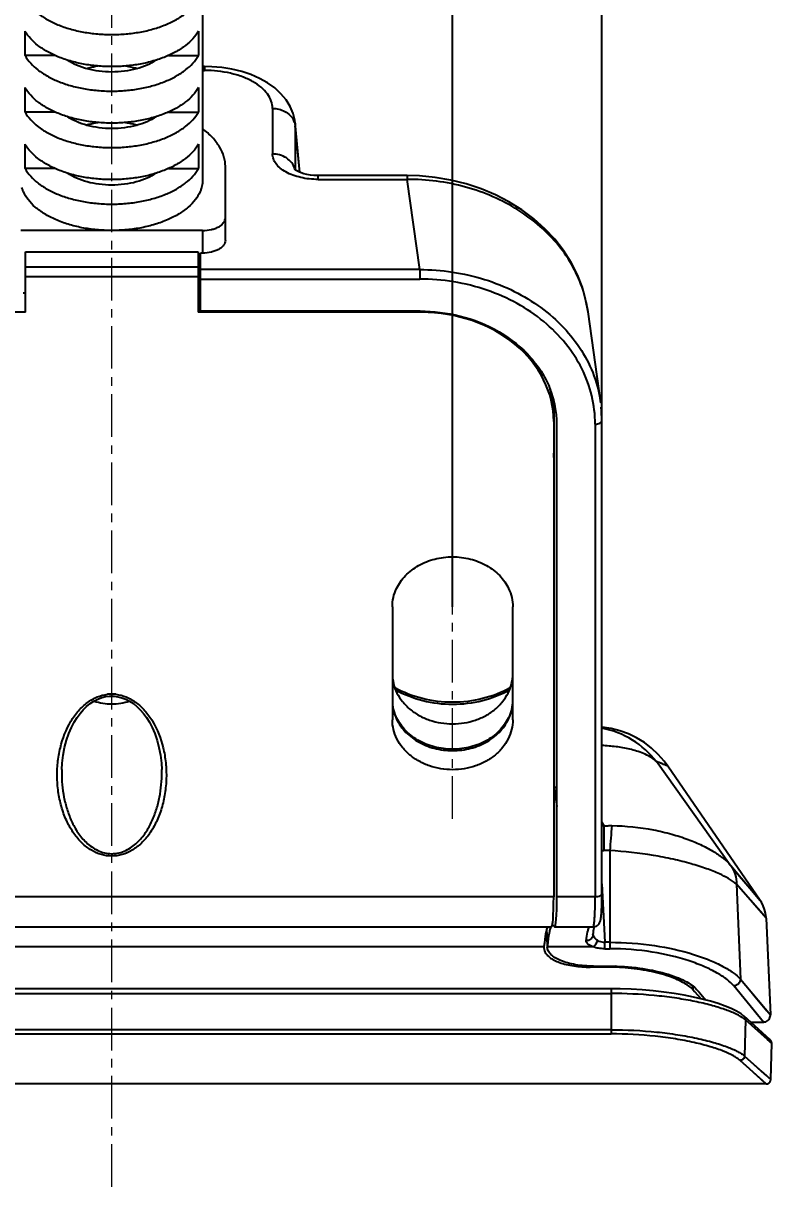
# Model space of a CAD drawing. Extents: x 5 to 415, y 5 to 292.
# Drawn here: x 125 to 158, y 64.9 to 116.1 of the extents above; entities that cross this region are included whole.
import ezdxf

# ---------------------------------------------------------------- set-up
doc = ezdxf.new("R2010")
doc.units = 0
doc.header["$PDMODE"] = 3
doc.header["$PDSIZE"] = 0.3125
doc.linetypes.add('CENTER', pattern=[0.6, 0.375, -0.075, 0.075, -0.075])
doc.layers.get('0').update_dxf_attribs({"linetype": 'CONTINUOUS'})
doc.layers.get('Defpoints').update_dxf_attribs({"linetype": 'CONTINUOUS'})
for name, color, linetype in [('DRW0001_DXF_DIMENSION', 7, 'CONTINUOUS'), ('JCHT35K24A-上DXF_CONTINUOUS_LINE', 7, 'CONTINUOUS'), ('JCHT35K24A-下DXF_CONTINUOUS_LINE', 7, 'CONTINUOUS'), ('JCHT35K24A-按DXF_CONTINUOUS_LINE', 7, 'CONTINUOUS'), ('M7K1_DXF_CONTINUOUS_LINE', 7, 'CONTINUOUS'), ('ST2_5X8_DXF_CONTINUOUS_LINE', 7, 'CONTINUOUS')]:
    doc.layers.add(name, color=color, linetype=linetype)
doc.styles.get("Standard").update_dxf_attribs({"font": 'simfang.ttf'})
doc.dimstyles.new('DIMSTYLE_1', dxfattribs={"dimtxt": 3.5, "dimasz": 3.5, "dimexe": 1.5, "dimexo": 0, "dimgap": 0.875, "dimtad": 1, "dimdec": 1, "dimdsep": 46, "dimtxsty": 'Standard', "dimblk": '_ARROW_FILLED', "dimblk1": '_ARROW_FILLED', "dimblk2": '_ARROW_FILLED', "dimcen": 0.09, "dimadec": 0, "dimazin": 2, "dimtp": 0.01, "dimtm": 0.01, "dimtfac": 1, "dimtdec": 1, "dimtofl": 0, "dimtmove": 0, "dimatfit": 3, "dimldrblk": '_ARROW_FILLED', "dimfxl": 1, "dimtolj": 1, "dimarcsym": 0})
doc.dimstyles.new('DIMSTYLE_2', dxfattribs={"dimtxt": 3.5, "dimasz": 3.5, "dimexe": 1.5, "dimexo": 0, "dimgap": 0.875, "dimtad": 1, "dimdsep": 46, "dimtxsty": 'Standard', "dimblk": '_ARROW_FILLED', "dimblk1": '_ARROW_FILLED', "dimblk2": '_ARROW_FILLED', "dimcen": 0.09, "dimadec": 0, "dimazin": 2, "dimtp": 0.01, "dimtm": 0.01, "dimtfac": 1, "dimtofl": 0, "dimtmove": 0, "dimatfit": 3, "dimldrblk": '_ARROW_FILLED', "dimfxl": 1, "dimtolj": 1, "dimarcsym": 0})

# ---------------------------------------------------------------- blocks, each defined once
blk = doc.blocks.new('_ARROW_FILLED')
at = {"color": 0, "linetype": 'ByBlock'}
blk.add_solid([(0, 0), (-1, 0.143), (-1, -0.143)], dxfattribs=at)
blk = doc.blocks.new('*D5')
at = {"layer": 'Defpoints', "color": 0, "linetype": 'CENTER', "lineweight": 15, "ltscale": 5}
for p in [(143.909, 131.612), (113.909, 92.645), (143.909, 90.448)]:
    blk.add_point(p, dxfattribs=at)
at = {"layer": 'DRW0001_DXF_DIMENSION', "color": 0, "linetype": 'Continuous', "lineweight": -2}
for p, q in [((113.909, 92.645), (113.909, 133.112)), ((143.909, 90.448), (143.909, 133.112)), ((117.409, 131.612), (140.409, 131.612))]:
    blk.add_line(p, q, dxfattribs=at)
at = {"layer": 'DRW0001_DXF_DIMENSION', "color": 0, "linetype": 'CENTER', "lineweight": -2, "ltscale": 5, "xscale": 3.5, "yscale": 3.5, "zscale": 3.5, "rotation": 180}
blk.add_blockref('_ARROW_FILLED', (113.909, 131.612), dxfattribs=at)
at = {"layer": 'DRW0001_DXF_DIMENSION', "color": 0, "linetype": 'CENTER', "lineweight": -2, "ltscale": 5, "xscale": 3.5, "yscale": 3.5, "zscale": 3.5}
blk.add_blockref('_ARROW_FILLED', (143.909, 131.612), dxfattribs=at)
at = {"layer": 'DRW0001_DXF_DIMENSION', "color": 0, "linetype": 'CENTER', "ltscale": 5, "insert": (128.909, 134.257), "char_height": 3.5, "attachment_point": 5}
blk.add_mtext('\\A1;30', dxfattribs=at)
blk = doc.blocks.new('*D6')
at = {"layer": 'Defpoints', "color": 0, "linetype": 'CENTER', "lineweight": 15, "ltscale": 5}
for p in [(150.483, 146.22), (107.334, 98.664), (150.483, 98.664)]:
    blk.add_point(p, dxfattribs=at)
at = {"layer": 'DRW0001_DXF_DIMENSION', "color": 0, "linetype": 'Continuous', "lineweight": -2}
for p, q in [((107.334, 98.664), (107.334, 147.72)), ((150.483, 98.664), (150.483, 147.72)), ((110.834, 146.22), (146.983, 146.22))]:
    blk.add_line(p, q, dxfattribs=at)
at = {"layer": 'DRW0001_DXF_DIMENSION', "color": 0, "linetype": 'CENTER', "lineweight": -2, "ltscale": 5, "xscale": 3.5, "yscale": 3.5, "zscale": 3.5, "rotation": 180}
blk.add_blockref('_ARROW_FILLED', (107.334, 146.22), dxfattribs=at)
at = {"layer": 'DRW0001_DXF_DIMENSION', "color": 0, "linetype": 'CENTER', "lineweight": -2, "ltscale": 5, "xscale": 3.5, "yscale": 3.5, "zscale": 3.5}
blk.add_blockref('_ARROW_FILLED', (150.483, 146.22), dxfattribs=at)
at = {"layer": 'DRW0001_DXF_DIMENSION', "color": 0, "linetype": 'CENTER', "ltscale": 5, "insert": (128.504, 148.875), "char_height": 3.5, "attachment_point": 5}
blk.add_mtext('\\A1;43.1', dxfattribs=at)

msp = doc.modelspace()

# ---------------------------------------------------------------- linework, layer by layer
at = {"linetype": 'CENTER', "lineweight": 15, "ltscale": 5}
for p, q in [((128.909, 64.925), (128.909, 128.926)), ((143.909, 81.111), (143.909, 93.825))]:
    msp.add_line(p, q, dxfattribs=at)
at = {"layer": 'JCHT35K24A-上DXF_CONTINUOUS_LINE', "color": 7, "linetype": 'Continuous'}
for p, q in [((125.109, 103.406), (125.109, 106.068)), ((125.109, 106.068), (132.709, 106.068)), ((132.709, 106.068), (132.709, 103.406)), ((132.709, 105.397), (125.109, 105.397)), ((125.109, 104.981), (132.709, 104.981)), ((125.109, 104.245), (125.009, 104.245)), ((132.809, 104.245), (132.709, 104.245)), ((142.541, 103.406), (142.534, 103.456)), ((125.109, 103.406), (115.276, 103.406)), ((142.541, 103.406), (132.709, 103.406)), ((148.203, 99.987), (148.32, 99.149)), ((148.359, 98.597), (148.359, 77.677)), ((141.259, 90.448), (141.259, 85.474)), ((146.559, 85.474), (146.559, 90.448)), ((128.909, 86.518), (128.909, 86.606)), ((126.707, 83.286), (126.705, 83.167)), ((126.707, 83.29), (126.707, 83.286)), ((131.11, 83.286), (131.11, 83.29)), ((131.112, 83.167), (131.11, 83.286)), ((128.909, 79.582), (128.909, 79.476)), ((148.359, 77.677), (109.459, 77.677)), ((109.562, 76.355), (148.255, 76.355)), ((147.93, 75.481), (109.887, 75.481)), ((149.965, 74.636), (149.967, 74.591)), ((150.727, 74.591), (149.967, 74.591)), ((150.727, 74.632), (150.727, 74.591)), ((154.472, 73.77), (154.477, 73.606)), ((154.477, 73.606), (154.558, 73.517)), ((154.558, 73.517), (154.851, 73.193))]:
    msp.add_line(p, q, dxfattribs=at)
for points in [[(126.707, 83.29), (126.722, 83.558), (126.765, 83.922), (126.829, 84.258), (126.912, 84.57), (127.015, 84.865), (127.131, 85.133), (127.255, 85.368), (127.384, 85.576), (127.517, 85.755), (127.655, 85.914), (127.804, 86.06), (127.961, 86.187), (128.126, 86.295)], [(128.126, 86.295), (128.295, 86.383), (128.467, 86.449), (128.64, 86.493), (128.809, 86.515), (128.909, 86.518)], [(128.909, 86.518), (129.013, 86.514), (129.183, 86.491), (129.355, 86.447), (129.527, 86.381)], [(129.527, 86.381), (129.696, 86.293), (129.859, 86.184), (130.016, 86.057), (130.165, 85.911), (130.303, 85.752), (130.435, 85.572), (130.564, 85.365), (130.687, 85.131), (130.803, 84.863), (130.905, 84.568), (130.988, 84.257), (131.053, 83.921), (131.095, 83.558), (131.11, 83.29)]]:
    msp.add_lwpolyline(points, dxfattribs=at)
for centre, radius, start, end in [((128.909, 84.98), 1.627, 90.0116, 96.6728), ((128.908, 84.98), 1.626, 83.412, 89.9888), ((148.35, 75.45), 0.421, 175.7315, 182.6428), ((148.338, 75.451), 0.409, 174.5664, 175.7451), ((150.727, 64.782), 9.809, 89.3749, 89.9999), ((150.727, 64.786), 9.805, 88.7505, 89.3751), ((150.729, 64.864), 9.727, 86.2428, 88.7522), ((150.554, 71.276), 3.393, 76.1362, 81.0376)]:
    msp.add_arc(centre, radius, start, end, dxfattribs=at)
for centre, major_axis, ratio, start_param, end_param in [((142.541, 98.597), (5.818, 0), 0.826522, 6.283185, 7.853982), ((142.424, 99.436), (5.818, 0), 0.826522, 0.114897, 0.125378), ((148.124, 79.355), (-0.132, 3), 0.064606, -3.144425, -2.167041), ((148.6, 66.427), (-0.438, 10), 0.064606, 6.392021, 6.716724)]:
    msp.add_ellipse(centre, major_axis=major_axis, ratio=ratio, start_param=start_param, end_param=end_param, dxfattribs=at)
for points, knots in [([(141.441, 91.249), (141.54, 91.458), (141.819, 91.853), (142.409, 92.299), (143.126, 92.581), (143.909, 92.677), (144.692, 92.581), (145.409, 92.298), (145.998, 91.852), (146.278, 91.457), (146.376, 91.249)], [0, 0, 0, 0, 0.116138, 0.238911, 0.367703, 0.500002, 0.632299, 0.761088, 0.883861, 1, 1, 1, 1]), ([(141.259, 90.448), (141.259, 90.585), (141.29, 90.861), (141.382, 91.124), (141.441, 91.249)], [0, 0, 0, 0, 0.49608, 1, 1, 1, 1]), ([(146.376, 91.249), (146.435, 91.123), (146.527, 90.861), (146.559, 90.585), (146.559, 90.448)], [0, 0, 0, 0, 0.503925, 1, 1, 1, 1]), ([(128.909, 79.476), (128.755, 79.476), (128.439, 79.522), (127.99, 79.722), (127.58, 80.044), (127.221, 80.472), (126.924, 80.992), (126.699, 81.585), (126.554, 82.229), (126.493, 82.901), (126.518, 83.579), (126.663, 84.438), (126.966, 85.231), (127.425, 85.874), (127.817, 86.242), (128.251, 86.493), (128.565, 86.577), (128.72, 86.595)], [0, 0, 0, 0, 0.049891, 0.101835, 0.157419, 0.21743, 0.281966, 0.350475, 0.421992, 0.495241, 0.568784, 0.641183, 0.776941, 0.838844, 0.896194, 0.94949, 1, 1, 1, 1]), ([(129.095, 86.595), (129.25, 86.578), (129.564, 86.494), (129.999, 86.243), (130.39, 85.876), (130.85, 85.233), (131.153, 84.44), (131.298, 83.581), (131.324, 82.903), (131.263, 82.23), (131.118, 81.586), (130.893, 80.993), (130.597, 80.473), (130.237, 80.044), (129.827, 79.722), (129.378, 79.522), (129.063, 79.476), (128.909, 79.476)], [0, 0, 0, 0, 0.050499, 0.103778, 0.16111, 0.222998, 0.358741, 0.43114, 0.504689, 0.577946, 0.649475, 0.717996, 0.782544, 0.842566, 0.898156, 0.950106, 1, 1, 1, 1]), ([(141.259, 86.312), (141.259, 86.189), (141.284, 85.939), (141.359, 85.7), (141.408, 85.584)], [0, 0, 0, 0, 0.496744, 1, 1, 1, 1]), ([(146.409, 85.584), (146.458, 85.7), (146.533, 85.939), (146.559, 86.189), (146.559, 86.312)], [0, 0, 0, 0, 0.503256, 1, 1, 1, 1]), ([(141.408, 85.584), (141.5, 85.367), (141.774, 84.952), (142.369, 84.482), (143.103, 84.183), (143.638, 84.116), (143.909, 84.116)], [0, 0, 0, 0, 0.231654, 0.476881, 0.734702, 1, 1, 1, 1]), ([(143.909, 84.116), (144.179, 84.116), (144.714, 84.183), (145.448, 84.482), (146.044, 84.952), (146.317, 85.367), (146.409, 85.584)], [0, 0, 0, 0, 0.265298, 0.523119, 0.768346, 1, 1, 1, 1]), ([(143.909, 83.277), (143.566, 83.277), (143.051, 83.36), (142.434, 83.631), (142.029, 83.905), (141.696, 84.239), (141.447, 84.622), (141.293, 85.039), (141.259, 85.33), (141.259, 85.474)], [0, 0, 0, 0, 0.270098, 0.40177, 0.529402, 0.652501, 0.771249, 0.886588, 1, 1, 1, 1]), ([(146.559, 85.474), (146.559, 85.33), (146.524, 85.039), (146.37, 84.622), (146.121, 84.239), (145.788, 83.905), (145.383, 83.631), (144.767, 83.36), (144.251, 83.277), (143.909, 83.277)], [0, 0, 0, 0, 0.113412, 0.228751, 0.347499, 0.470598, 0.59823, 0.729902, 1, 1, 1, 1]), ([(126.705, 83.167), (126.703, 82.8), (126.752, 82.246), (126.931, 81.53), (127.129, 81.004), (127.406, 80.503), (127.715, 80.125), (128.022, 79.872), (128.289, 79.714), (128.588, 79.607), (128.801, 79.582), (128.909, 79.582)], [0, 0, 0, 0, 0.238525, 0.358684, 0.479974, 0.603171, 0.729604, 0.794797, 0.861648, 0.930218, 1, 1, 1, 1]), ([(128.909, 79.582), (129.016, 79.582), (129.229, 79.607), (129.528, 79.714), (129.795, 79.872), (130.102, 80.125), (130.411, 80.503), (130.688, 81.004), (130.887, 81.53), (131.065, 82.246), (131.114, 82.8), (131.112, 83.167)], [0, 0, 0, 0, 0.069782, 0.138352, 0.205203, 0.270396, 0.396829, 0.520027, 0.641316, 0.761475, 1, 1, 1, 1]), ([(147.93, 75.431), (147.931, 75.4), (147.938, 75.358), (147.95, 75.319), (147.954, 75.309)], [0, 0, 0, 0, 0.746065, 1, 1, 1, 1]), ([(147.954, 75.309), (147.973, 75.255), (148.035, 75.148), (148.182, 75.01), (148.381, 74.888), (148.63, 74.784), (148.921, 74.7), (149.369, 74.615), (149.724, 74.591), (149.967, 74.591)], [0, 0, 0, 0, 0.076018, 0.164005, 0.267613, 0.388008, 0.524444, 0.674545, 1, 1, 1, 1]), ([(154.477, 73.606), (154.424, 73.665), (154.288, 73.78), (154.036, 73.933), (153.719, 74.081), (153.187, 74.275), (152.398, 74.466), (151.726, 74.547), (151.367, 74.57)], [0, 0, 0, 0, 0.071709, 0.160504, 0.266293, 0.388219, 0.67383, 1, 1, 1, 1])]:
    msp.add_open_spline(points, degree=3, knots=knots, dxfattribs=at)
at = {"layer": 'JCHT35K24A-下DXF_CONTINUOUS_LINE', "color": 7, "linetype": 'Continuous'}
for p, q in [((132.993, 114.22), (132.909, 114.22)), ((132.993, 114.22), (132.993, 114.049)), ((132.909, 114.049), (132.993, 114.049)), ((135.984, 112.376), (135.984, 110.372)), ((137.193, 109.564), (136.974, 111.741)), ((136.975, 111.732), (136.981, 111.612)), ((136.981, 111.612), (136.981, 109.676)), ((137.186, 109.566), (136.981, 111.612)), ((137.99, 109.253), (137.99, 109.424)), ((137.99, 109.253), (141.906, 109.253)), ((141.906, 109.424), (141.906, 109.253)), ((142.461, 105.283), (141.906, 109.253)), ((132.809, 103.457), (132.809, 106.01)), ((142.461, 105.283), (132.809, 105.283)), ((142.461, 105.283), (142.461, 104.867)), ((132.809, 104.867), (142.461, 104.867)), ((142.484, 103.457), (132.809, 103.457)), ((150.43, 99.424), (149.872, 103.425)), ((148.269, 99.514), (148.254, 99.885)), ((148.378, 99.378), (148.351, 99.566)), ((148.378, 96.648), (148.378, 99.378)), ((148.502, 77.677), (148.502, 98.483)), ((150.184, 98.483), (150.184, 77.677)), ((156.133, 79.082), (152.88, 83.637)), ((148.378, 82.454), (148.378, 83.048)), ((157.447, 77.527), (153.382, 83.438)), ((150.579, 80.806), (150.484, 80.968)), ((150.579, 80.806), (150.484, 80.806)), ((150.573, 80.806), (150.573, 79.727)), ((150.484, 79.728), (150.573, 79.727)), ((150.827, 79.717), (150.827, 75.396)), ((156.15, 79.061), (156.541, 78.597)), ((156.151, 79.061), (157.447, 77.527)), ((156.541, 78.597), (157, 78.054)), ((150.484, 78.26), (150.604, 75.682)), ((157.709, 76.742), (156.399, 78.237)), ((156.794, 77.785), (156.399, 78.237)), ((156.399, 78.237), (156.577, 74.059)), ((157, 78.054), (157.447, 77.527)), ((150.184, 77.677), (148.502, 77.677)), ((157.559, 76.913), (156.794, 77.785)), ((157.709, 76.742), (157.559, 76.913)), ((148.378, 76.372), (148.399, 76.355)), ((148.399, 76.355), (150.091, 76.355)), ((150.091, 76.355), (150.091, 76.355)), ((157.709, 76.742), (157.895, 72.485)), ((148.044, 76.217), (148.076, 75.532)), ((148.048, 76.231), (148.08, 75.538)), ((150.089, 75.481), (148.078, 75.481)), ((150.827, 75.682), (150.604, 75.682)), ((150.604, 75.396), (150.604, 75.682)), ((150.604, 75.396), (150.827, 75.396)), ((150.116, 74.632), (150.827, 74.632)), ((157.595, 72.172), (156.286, 73.759)), ((156.577, 74.059), (157.895, 72.485)), ((157.595, 72.172), (157.261, 72.575)), ((157.744, 72.664), (157.895, 72.485)), ((157.019, 72.172), (157.595, 72.172))]:
    msp.add_line(p, q, dxfattribs=at)
for points in [[(136.975, 111.731), (136.959, 111.861), (136.887, 112.157), (136.762, 112.457), (136.585, 112.75), (136.356, 113.025), (136.082, 113.277), (135.768, 113.502), (135.418, 113.698), (135.036, 113.864), (134.627, 113.999), (134.198, 114.103), (133.756, 114.174), (133.309, 114.212), (132.993, 114.22)], [(141.906, 109.424), (137.973, 109.424), (137.808, 109.431), (137.649, 109.447), (137.498, 109.473), (137.36, 109.506), (137.239, 109.545), (137.135, 109.587), (137.053, 109.628), (136.995, 109.665), (136.959, 109.693), (136.945, 109.705)], [(149.873, 103.418), (149.781, 103.917), (149.62, 104.49), (149.4, 105.052), (149.122, 105.597), (148.789, 106.12), (148.403, 106.617), (147.966, 107.084), (147.483, 107.516), (146.957, 107.911), (146.391, 108.265), (145.791, 108.576), (145.162, 108.841), (144.508, 109.058), (143.835, 109.225), (143.148, 109.342), (142.454, 109.408), (141.906, 109.424)], [(150.484, 98.651), (150.469, 99.06), (150.454, 99.227)], [(150.091, 76.355), (150.13, 76.358), (150.188, 76.371), (150.241, 76.394), (150.289, 76.426), (150.327, 76.462), (150.356, 76.5), (150.377, 76.535), (150.392, 76.568), (150.403, 76.599), (150.412, 76.628), (150.42, 76.658), (150.427, 76.689), (150.433, 76.721), (150.438, 76.755), (150.443, 76.792), (150.448, 76.832), (150.452, 76.875), (150.456, 76.921), (150.46, 76.971), (150.464, 77.025), (150.467, 77.082), (150.47, 77.143), (150.473, 77.207), (150.476, 77.276), (150.478, 77.348), (150.48, 77.424), (150.481, 77.504), (150.483, 77.587), (150.484, 77.674), (150.484, 77.763), (150.484, 98.651)], [(153.382, 83.438), (153.227, 83.649), (152.962, 83.952), (152.669, 84.226), (152.35, 84.47), (152.009, 84.68), (151.648, 84.855), (151.271, 84.992), (150.883, 85.092), (150.486, 85.152), (150.484, 85.152)], [(157.709, 76.742), (157.706, 76.787), (157.683, 76.963), (157.64, 77.132), (157.578, 77.293), (157.499, 77.445), (157.447, 77.527)], [(150.087, 75.995), (150.092, 76.036), (150.104, 76.118), (150.115, 76.192), (150.126, 76.259), (150.137, 76.319), (150.146, 76.361)], [(157.261, 72.575), (157.005, 72.885), (156.285, 73.759)], [(156.577, 74.059), (156.973, 73.583), (157.3, 73.192), (157.744, 72.664)], [(157.595, 72.172), (157.639, 72.175), (157.692, 72.188), (157.743, 72.211), (157.79, 72.244), (157.828, 72.283), (157.857, 72.327), (157.878, 72.373), (157.89, 72.419), (157.895, 72.464), (157.895, 72.485)]]:
    msp.add_lwpolyline(points, dxfattribs=at)
for centre, radius, start, end in [((136.251, 111.536), 0.735, 15.9369, 26.155), ((136.278, 109.54), 0.707, 12.0685, 15.6664), ((144.197, 102.613), 5.733, 17.4529, 17.9922), ((144.25, 102.628), 5.678, 12.4629, 17.4592), ((144.341, 102.649), 5.584, 7.9846, 12.4589), ((144.132, 98.419), 4.379, 20.3226, 21.0713), ((144.141, 98.422), 4.369, 20.0431, 20.3224), ((144.239, 98.456), 4.266, 9.6497, 20.0682), ((144.282, 99.378), 4.096, 0.0007, 1.7548), ((144.364, 98.482), 4.138, 0.0208, 9.5866), ((134.532, 96.642), 13.846, 0.0254, 2.3603), ((144.31, 92.91), 5.524, 42.5745, 42.847), ((144.704, 87.018), 5.409, 312.5231, 312.7819), ((144.597, 87.271), 6.123, 308.1284, 309.6302), ((403.04, 59.562), 253.017, 175.18143, 175.43085), ((150.573, 76.55), 3.178, 85.4101, 90.0009), ((160.722, 82.916), 5.98, 219.8808, 220.1391), ((150.281, 76.036), 0.193, 185.5131, 191.6819), ((148.48, 75.499), 0.402, 174.3974, 182.7261)]:
    msp.add_arc(centre, radius, start, end, dxfattribs=at)
for centre, major_axis, ratio, start_param, end_param in [((143.909, 118.374), (-6.458, 46.863), 0.015652, -3.841212, -3.814401), ((148.268, 79.355), (-0.132, 3), 0.064606, -3.144425, -2.167041), ((148.745, 66.427), (-0.438, 10), 0.064606, 6.392048, 6.70518), ((148.745, 66.427), (-0.438, 10), 0.064606, 6.175342, 6.280353)]:
    msp.add_ellipse(centre, major_axis=major_axis, ratio=ratio, start_param=start_param, end_param=end_param, dxfattribs=at)
for points, knots in [([(135.984, 112.376), (135.984, 112.487), (135.943, 112.718), (135.762, 113.039), (135.478, 113.328), (135.101, 113.579), (134.647, 113.784), (133.945, 113.99), (133.377, 114.049), (132.993, 114.049)], [0, 0, 0, 0, 0.088841, 0.184548, 0.291807, 0.412519, 0.546288, 0.691057, 1, 1, 1, 1]), ([(135.984, 112.376), (136.172, 112.376), (136.461, 112.309), (136.762, 112.088), (136.872, 111.939), (136.91, 111.86)], [0, 0, 0, 0, 0.507843, 0.763246, 1, 1, 1, 1]), ([(136.957, 111.738), (136.96, 111.727), (136.971, 111.686), (136.978, 111.644), (136.981, 111.612)], [0, 0, 0, 0, 0.256122, 1, 1, 1, 1]), ([(136.958, 109.731), (136.933, 109.822), (136.839, 110.004), (136.604, 110.214), (136.306, 110.343), (136.09, 110.372), (135.984, 110.372)], [0, 0, 0, 0, 0.227903, 0.480951, 0.745424, 1, 1, 1, 1]), ([(137.99, 109.253), (137.733, 109.253), (137.353, 109.293), (136.883, 109.431), (136.578, 109.567), (136.326, 109.735), (136.135, 109.929), (136.013, 110.143), (135.984, 110.298), (135.984, 110.372)], [0, 0, 0, 0, 0.308657, 0.453423, 0.587273, 0.708006, 0.815393, 0.911217, 1, 1, 1, 1]), ([(149.65, 104.383), (149.536, 104.735), (149.234, 105.427), (148.59, 106.374), (147.769, 107.221), (146.792, 107.943), (145.687, 108.523), (144.074, 109.091), (142.773, 109.258), (141.906, 109.253)], [0, 0, 0, 0, 0.113782, 0.230548, 0.350881, 0.475003, 0.60272, 0.73345, 1, 1, 1, 1]), ([(142.461, 105.283), (143.424, 105.285), (144.871, 105.072), (146.631, 104.365), (147.81, 103.652), (148.813, 102.771), (149.61, 101.752), (150.17, 100.628), (150.374, 99.826), (150.43, 99.424)], [0, 0, 0, 0, 0.268817, 0.400211, 0.528008, 0.651609, 0.771032, 0.886778, 1, 1, 1, 1]), ([(150.184, 98.483), (150.184, 98.901), (150.082, 99.748), (149.634, 100.96), (148.908, 102.071), (147.938, 103.043), (146.758, 103.835), (144.961, 104.626), (143.459, 104.867), (142.461, 104.867)], [0, 0, 0, 0, 0.11324, 0.228387, 0.347047, 0.470111, 0.597798, 0.729577, 1, 1, 1, 1]), ([(142.484, 103.457), (143.073, 103.457), (144.285, 103.31), (145.985, 102.635), (147.182, 101.678), (147.873, 100.745), (148.121, 100.245), (148.218, 99.993)], [0, 0, 0, 0, 0.249303, 0.510685, 0.765318, 0.885749, 1, 1, 1, 1]), ([(150.184, 98.483), (150.221, 98.483), (150.294, 98.49), (150.391, 98.524), (150.464, 98.577), (150.484, 98.629), (150.484, 98.651)], [0, 0, 0, 0, 0.294576, 0.58489, 0.822351, 1, 1, 1, 1]), ([(141.259, 87.493), (141.259, 87.349), (141.293, 87.058), (141.447, 86.641), (141.696, 86.258), (142.029, 85.924), (142.434, 85.651), (143.051, 85.379), (143.566, 85.296), (143.909, 85.296)], [0, 0, 0, 0, 0.113412, 0.228751, 0.347499, 0.470598, 0.59823, 0.729902, 1, 1, 1, 1]), ([(143.909, 85.296), (144.251, 85.296), (144.767, 85.379), (145.383, 85.651), (145.788, 85.924), (146.121, 86.258), (146.37, 86.641), (146.524, 87.058), (146.559, 87.349), (146.559, 87.493)], [0, 0, 0, 0, 0.270098, 0.40177, 0.529402, 0.652501, 0.771249, 0.886588, 1, 1, 1, 1]), ([(146.457, 86.888), (145.692, 86.461), (143.909, 86.029), (142.125, 86.461), (141.36, 86.888)], [0, 0, 0, 0, 0.500002, 1, 1, 1, 1]), ([(141.392, 86.797), (141.768, 86.587), (142.591, 86.266), (143.467, 86.16), (143.909, 86.16)], [0, 0, 0, 0, 0.493338, 1, 1, 1, 1]), ([(143.909, 86.16), (144.35, 86.16), (145.226, 86.266), (146.049, 86.587), (146.424, 86.797)], [0, 0, 0, 0, 0.50664, 1, 1, 1, 1]), ([(141.408, 85.647), (141.392, 85.685), (141.332, 85.84), (141.293, 86.003), (141.276, 86.126)], [0, 0, 0, 0, 0.252356, 1, 1, 1, 1]), ([(146.541, 86.126), (146.536, 86.085), (146.508, 85.921), (146.457, 85.761), (146.409, 85.647)], [0, 0, 0, 0, 0.248452, 1, 1, 1, 1]), ([(143.909, 84.178), (143.638, 84.178), (143.103, 84.246), (142.369, 84.544), (141.774, 85.014), (141.5, 85.429), (141.408, 85.647)], [0, 0, 0, 0, 0.265298, 0.523119, 0.768346, 1, 1, 1, 1]), ([(146.409, 85.647), (146.317, 85.429), (146.044, 85.014), (145.448, 84.544), (144.714, 84.246), (144.179, 84.178), (143.909, 84.178)], [0, 0, 0, 0, 0.231654, 0.476881, 0.734702, 1, 1, 1, 1]), ([(152.877, 83.64), (152.587, 84.012), (151.864, 84.662), (150.955, 85.013), (150.484, 85.103)], [0, 0, 0, 0, 0.496171, 1, 1, 1, 1]), ([(152.88, 83.637), (152.858, 83.658), (152.813, 83.698), (152.721, 83.77), (152.558, 83.877), (152.313, 83.996), (152.012, 84.103), (151.611, 84.21), (151.102, 84.296), (150.691, 84.329), (150.485, 84.339)], [0, 0, 0, 0, 0.036264, 0.070756, 0.137199, 0.266468, 0.392148, 0.513569, 0.755817, 1, 1, 1, 1]), ([(153.382, 83.438), (153.382, 83.439), (153.379, 83.439), (153.373, 83.442), (153.363, 83.445), (153.349, 83.451), (153.331, 83.457), (153.3, 83.469), (153.251, 83.488), (153.18, 83.515), (153.112, 83.543), (153.05, 83.568), (153.006, 83.585), (152.97, 83.6), (152.946, 83.61), (152.926, 83.618), (152.911, 83.624), (152.899, 83.63), (152.889, 83.633), (152.884, 83.636), (152.881, 83.636), (152.88, 83.637)], [0, 0, 0, 0, 0.003987, 0.015774, 0.035367, 0.062774, 0.097981, 0.140939, 0.249911, 0.389662, 0.560657, 0.65813, 0.763769, 0.819665, 0.877493, 0.907147, 0.937388, 0.968287, 0.983694, 0.991735, 1, 1, 1, 1]), ([(150.579, 80.806), (150.608, 80.807), (150.664, 80.811), (150.777, 80.815), (150.861, 80.816), (150.918, 80.815)], [0, 0, 0, 0, 0.251336, 0.502217, 1, 1, 1, 1]), ([(150.918, 80.815), (151.531, 80.809), (152.421, 80.719), (153.534, 80.457), (154.253, 80.226), (154.879, 79.963), (155.402, 79.684), (155.819, 79.398), (156.045, 79.188), (156.133, 79.082)], [0, 0, 0, 0, 0.327563, 0.474445, 0.609972, 0.730496, 0.836441, 0.926208, 1, 1, 1, 1]), ([(156.399, 78.237), (156.182, 78.429), (155.738, 78.668), (155.057, 78.938), (154.374, 79.154), (153.593, 79.348), (152.405, 79.577), (151.47, 79.68), (150.827, 79.717)], [0, 0, 0, 0, 0.149333, 0.254703, 0.377605, 0.517249, 0.668918, 1, 1, 1, 1]), ([(156.151, 79.061), (156.235, 78.944), (156.366, 78.677), (156.403, 78.383), (156.399, 78.237)], [0, 0, 0, 0, 0.495898, 1, 1, 1, 1]), ([(150.484, 77.845), (150.484, 77.823), (150.464, 77.772), (150.391, 77.718), (150.294, 77.685), (150.221, 77.677), (150.184, 77.677)], [0, 0, 0, 0, 0.177561, 0.415106, 0.705394, 1, 1, 1, 1]), ([(150.091, 76.355), (150.095, 76.355), (150.105, 76.363), (150.119, 76.393), (150.134, 76.458), (150.149, 76.568), (150.161, 76.719), (150.171, 76.91), (150.179, 77.137), (150.183, 77.397), (150.184, 77.581), (150.184, 77.677)], [0, 0, 0, 0, 0.008943, 0.023638, 0.075435, 0.158468, 0.272518, 0.416201, 0.587055, 0.782516, 1, 1, 1, 1]), ([(149.79, 75.752), (149.806, 75.881), (149.831, 76.054), (149.883, 76.256), (149.911, 76.331), (149.926, 76.36)], [0, 0, 0, 0, 0.619589, 0.839389, 1, 1, 1, 1]), ([(150.087, 75.995), (150.083, 75.962), (150.061, 75.894), (149.99, 75.812), (149.894, 75.762), (149.824, 75.752), (149.79, 75.752)], [0, 0, 0, 0, 0.240391, 0.49783, 0.757139, 1, 1, 1, 1]), ([(150.28, 75.772), (150.255, 75.787), (150.175, 75.843), (150.106, 75.928), (150.092, 75.997)], [0, 0, 0, 0, 0.29663, 1, 1, 1, 1]), ([(150.116, 74.632), (149.851, 74.632), (149.464, 74.661), (148.981, 74.764), (148.676, 74.865), (148.427, 74.989), (148.238, 75.133), (148.114, 75.297), (148.081, 75.421), (148.078, 75.479)], [0, 0, 0, 0, 0.336889, 0.489734, 0.626066, 0.743592, 0.842423, 0.925692, 1, 1, 1, 1]), ([(150.089, 75.481), (150.044, 75.498), (149.963, 75.533), (149.864, 75.599), (149.8, 75.671), (149.787, 75.728), (149.79, 75.752)], [0, 0, 0, 0, 0.338239, 0.614984, 0.829483, 1, 1, 1, 1]), ([(150.28, 75.772), (150.275, 75.741), (150.256, 75.679), (150.213, 75.594), (150.157, 75.526), (150.112, 75.492), (150.089, 75.481)], [0, 0, 0, 0, 0.262976, 0.536084, 0.788577, 1, 1, 1, 1]), ([(150.604, 75.396), (150.512, 75.396), (150.337, 75.41), (150.166, 75.452), (150.089, 75.481)], [0, 0, 0, 0, 0.528336, 1, 1, 1, 1]), ([(150.28, 75.772), (150.303, 75.758), (150.404, 75.707), (150.518, 75.684), (150.604, 75.682)], [0, 0, 0, 0, 0.237823, 1, 1, 1, 1]), ([(150.827, 75.682), (151.487, 75.682), (152.734, 75.592), (154.2, 75.27), (155.193, 74.92), (155.78, 74.65), (156.239, 74.373), (156.485, 74.164), (156.577, 74.059)], [0, 0, 0, 0, 0.324786, 0.613242, 0.736262, 0.842981, 0.930977, 1, 1, 1, 1]), ([(156.285, 73.759), (156.199, 73.865), (155.967, 74.075), (155.53, 74.355), (154.972, 74.627), (154.03, 74.981), (152.639, 75.305), (151.453, 75.396), (150.827, 75.396)], [0, 0, 0, 0, 0.070582, 0.159624, 0.266912, 0.390034, 0.677422, 1, 1, 1, 1]), ([(150.827, 74.632), (151.263, 74.632), (152.087, 74.579), (153.062, 74.385), (153.726, 74.167), (154.119, 73.996), (154.426, 73.818), (154.59, 73.681), (154.651, 73.611)], [0, 0, 0, 0, 0.323636, 0.612939, 0.736532, 0.843034, 0.930984, 1, 1, 1, 1]), ([(156.577, 74.059), (156.575, 73.985), (156.508, 73.834), (156.36, 73.765), (156.286, 73.759)], [0, 0, 0, 0, 0.497085, 1, 1, 1, 1]), ([(154.651, 73.611), (154.687, 73.569), (154.825, 73.411), (154.962, 73.253), (155.063, 73.137)], [0, 0, 0, 0, 0.26719, 1, 1, 1, 1])]:
    msp.add_open_spline(points, degree=3, knots=knots, dxfattribs=at)
at = {"layer": 'JCHT35K24A-按DXF_CONTINUOUS_LINE', "color": 7, "linetype": 'Continuous'}
for p, q in [((150.887, 73.634), (106.93, 73.634)), ((106.93, 73.428), (150.887, 73.428)), ((150.887, 73.634), (150.887, 71.648)), ((157.368, 71.861), (156.737, 72.424)), ((156.798, 72.269), (156.758, 70.675)), ((157.767, 71.409), (156.798, 72.269)), ((150.887, 71.834), (106.93, 71.834)), ((157.889, 71.396), (157.367, 71.863)), ((106.93, 71.648), (150.887, 71.648)), ((157.956, 71.242), (157.767, 71.409)), ((157.956, 71.242), (157.908, 71.284)), ((157.914, 69.642), (157.956, 71.242)), ((156.758, 70.675), (157.914, 69.642)), ((156.974, 70.115), (156.563, 70.485)), ((157.714, 69.447), (156.563, 70.485)), ((157.866, 69.684), (157.914, 69.642)), ((157.714, 69.447), (100.103, 69.447))]:
    msp.add_line(p, q, dxfattribs=at)
for points in [[(156.737, 72.423), (156.604, 72.527), (156.406, 72.647), (156.172, 72.763), (155.902, 72.876), (155.597, 72.984), (155.263, 73.086), (154.901, 73.183), (154.511, 73.273), (154.095, 73.356), (153.661, 73.429), (153.209, 73.492), (152.739, 73.544), (152.257, 73.585), (151.77, 73.614), (151.278, 73.63), (150.887, 73.634)], [(157.956, 71.242), (157.955, 71.253), (157.954, 71.27), (157.951, 71.286), (157.948, 71.301), (157.943, 71.316), (157.937, 71.33), (157.93, 71.343), (157.923, 71.356), (157.915, 71.367), (157.907, 71.378), (157.898, 71.388), (157.889, 71.396)], [(156.758, 70.675), (157.17, 70.306), (157.493, 70.018), (157.726, 69.81)], [(157.713, 69.447), (157.667, 69.49), (156.974, 70.115)], [(157.714, 69.447), (157.734, 69.448), (157.764, 69.454), (157.793, 69.464), (157.819, 69.478), (157.843, 69.495), (157.863, 69.514), (157.88, 69.536), (157.893, 69.559), (157.902, 69.582), (157.909, 69.606), (157.913, 69.629), (157.914, 69.642)]]:
    msp.add_lwpolyline(points, dxfattribs=at)
msp.add_arc((155.786, 71.021), 1.608, 55.912, 57.062, dxfattribs=at)
for points, knots in [([(156.661, 72.37), (156.548, 72.444), (156.269, 72.584), (155.78, 72.768), (155.171, 72.945), (154.456, 73.107), (153.649, 73.244), (152.452, 73.386), (151.521, 73.428), (150.887, 73.428)], [0, 0, 0, 0, 0.068266, 0.157176, 0.264749, 0.389432, 0.528443, 0.679, 1, 1, 1, 1]), ([(156.798, 72.269), (156.79, 72.276), (156.754, 72.306), (156.717, 72.333), (156.688, 72.353)], [0, 0, 0, 0, 0.234995, 1, 1, 1, 1]), ([(156.737, 72.423), (156.748, 72.413), (156.785, 72.37), (156.801, 72.31), (156.798, 72.269)], [0, 0, 0, 0, 0.261351, 1, 1, 1, 1]), ([(150.887, 71.834), (151.558, 71.834), (152.541, 71.786), (153.798, 71.625), (154.63, 71.473), (155.356, 71.295), (155.955, 71.102), (156.366, 70.928), (156.617, 70.784), (156.716, 70.712), (156.758, 70.675)], [0, 0, 0, 0, 0.332434, 0.486679, 0.627902, 0.751865, 0.856723, 0.939558, 0.972479, 1, 1, 1, 1]), ([(156.563, 70.485), (156.522, 70.521), (156.427, 70.593), (156.185, 70.738), (155.788, 70.913), (155.209, 71.106), (154.507, 71.285), (153.702, 71.439), (152.487, 71.6), (151.536, 71.648), (150.887, 71.648)], [0, 0, 0, 0, 0.027829, 0.060992, 0.144149, 0.249155, 0.373117, 0.514212, 0.668225, 1, 1, 1, 1]), ([(156.758, 70.675), (156.756, 70.652), (156.742, 70.603), (156.7, 70.54), (156.635, 70.498), (156.587, 70.486), (156.563, 70.485)], [0, 0, 0, 0, 0.242316, 0.500966, 0.759014, 1, 1, 1, 1])]:
    msp.add_open_spline(points, degree=3, knots=knots, dxfattribs=at)
at = {"layer": 'M7K1_DXF_CONTINUOUS_LINE', "color": 7, "linetype": 'Continuous'}
for p, q in [((132.909, 122.838), (132.909, 109.242)), ((125.093, 114.706), (125.093, 115.783)), ((132.724, 115.783), (132.724, 114.706)), ((126.415, 114.706), (125.093, 114.706)), ((131.402, 114.706), (132.724, 114.706)), ((125.093, 112.218), (125.093, 113.296)), ((132.724, 113.296), (132.724, 112.218)), ((126.415, 112.218), (125.093, 112.218)), ((131.402, 112.218), (132.724, 112.218)), ((125.093, 109.731), (125.093, 110.809)), ((132.724, 110.809), (132.724, 109.731)), ((126.415, 109.731), (125.093, 109.731)), ((131.402, 109.731), (132.724, 109.731)), ((133.909, 106.569), (133.909, 109.801)), ((132.909, 107.005), (124.909, 107.005)), ((132.909, 107.005), (132.909, 106.01)), ((132.909, 106.01), (132.809, 106.01))]:
    msp.add_line(p, q, dxfattribs=at)
for points, knots in [([(125.093, 117.193), (125.231, 116.947), (125.549, 116.615), (126.07, 116.275), (126.55, 116.046), (127.087, 115.862), (127.669, 115.727), (128.281, 115.645), (128.909, 115.618), (129.536, 115.645), (130.148, 115.727), (130.73, 115.862), (131.267, 116.046), (131.747, 116.275), (132.268, 116.615), (132.586, 116.947), (132.724, 117.193)], [0, 0, 0, 0, 0.098649, 0.155708, 0.21772, 0.284112, 0.354021, 0.426382, 0.5, 0.573617, 0.645978, 0.715887, 0.782278, 0.84429, 0.90135, 1, 1, 1, 1]), ([(132.724, 115.783), (132.586, 115.538), (132.268, 115.206), (131.747, 114.865), (131.267, 114.636), (130.73, 114.453), (130.148, 114.318), (129.536, 114.236), (128.909, 114.208), (128.281, 114.236), (127.669, 114.318), (127.087, 114.453), (126.55, 114.636), (126.07, 114.865), (125.549, 115.206), (125.231, 115.538), (125.093, 115.783)], [0, 0, 0, 0, 0.098649, 0.155708, 0.21772, 0.284112, 0.354021, 0.426382, 0.5, 0.573617, 0.645978, 0.715887, 0.782278, 0.84429, 0.90135, 1, 1, 1, 1]), ([(125.093, 114.706), (125.231, 114.46), (125.549, 114.128), (126.07, 113.788), (126.55, 113.559), (127.087, 113.375), (127.669, 113.24), (128.281, 113.158), (128.909, 113.131), (129.536, 113.158), (130.148, 113.24), (130.73, 113.375), (131.267, 113.559), (131.747, 113.788), (132.268, 114.128), (132.586, 114.46), (132.724, 114.706)], [0, 0, 0, 0, 0.098649, 0.155708, 0.21772, 0.284112, 0.354021, 0.426382, 0.5, 0.573617, 0.645978, 0.715887, 0.782278, 0.84429, 0.90135, 1, 1, 1, 1]), ([(130.858, 114.501), (130.734, 114.415), (130.453, 114.263), (129.981, 114.101), (129.458, 114.001), (128.908, 113.967), (128.359, 114.001), (127.836, 114.101), (127.364, 114.263), (127.083, 114.415), (126.959, 114.502)], [0, 0, 0, 0, 0.110628, 0.233092, 0.364262, 0.500019, 0.635774, 0.766936, 0.889387, 1, 1, 1, 1]), ([(127.77, 114.134), (127.813, 114.146), (127.988, 114.193), (128.166, 114.227), (128.302, 114.246)], [0, 0, 0, 0, 0.244554, 1, 1, 1, 1]), ([(129.515, 114.246), (129.561, 114.239), (129.74, 114.211), (129.917, 114.171), (130.047, 114.134)], [0, 0, 0, 0, 0.255094, 1, 1, 1, 1]), ([(132.724, 113.296), (132.586, 113.051), (132.268, 112.718), (131.747, 112.378), (131.267, 112.149), (130.73, 111.966), (130.148, 111.831), (129.536, 111.749), (128.909, 111.721), (128.281, 111.749), (127.669, 111.831), (127.087, 111.966), (126.55, 112.149), (126.07, 112.378), (125.549, 112.718), (125.231, 113.051), (125.093, 113.296)], [0, 0, 0, 0, 0.098649, 0.155708, 0.21772, 0.284112, 0.354021, 0.426382, 0.5, 0.573617, 0.645978, 0.715887, 0.782278, 0.84429, 0.90135, 1, 1, 1, 1]), ([(125.093, 112.218), (125.231, 111.973), (125.549, 111.641), (126.07, 111.301), (126.55, 111.072), (127.087, 110.888), (127.669, 110.753), (128.281, 110.671), (128.909, 110.643), (129.536, 110.671), (130.148, 110.753), (130.73, 110.888), (131.267, 111.072), (131.747, 111.301), (132.268, 111.641), (132.586, 111.973), (132.724, 112.218)], [0, 0, 0, 0, 0.098649, 0.155708, 0.21772, 0.284112, 0.354021, 0.426382, 0.5, 0.573617, 0.645978, 0.715887, 0.782278, 0.84429, 0.90135, 1, 1, 1, 1]), ([(130.858, 112.014), (130.734, 111.928), (130.453, 111.775), (129.981, 111.614), (129.458, 111.514), (128.908, 111.48), (128.359, 111.514), (127.836, 111.614), (127.364, 111.776), (127.083, 111.928), (126.959, 112.015)], [0, 0, 0, 0, 0.110628, 0.233092, 0.364262, 0.500019, 0.635774, 0.766936, 0.889387, 1, 1, 1, 1]), ([(127.77, 111.647), (127.813, 111.659), (127.988, 111.706), (128.166, 111.74), (128.302, 111.759)], [0, 0, 0, 0, 0.244554, 1, 1, 1, 1]), ([(129.515, 111.759), (129.561, 111.752), (129.74, 111.724), (129.917, 111.684), (130.047, 111.647)], [0, 0, 0, 0, 0.255094, 1, 1, 1, 1]), ([(133.909, 109.801), (133.909, 109.876), (133.898, 110.027), (133.832, 110.331), (133.662, 110.707), (133.339, 111.123), (133.063, 111.363), (132.911, 111.477)], [0, 0, 0, 0, 0.111337, 0.224299, 0.459973, 0.716781, 1, 1, 1, 1]), ([(132.724, 110.809), (132.586, 110.563), (132.268, 110.231), (131.747, 109.891), (131.267, 109.662), (130.73, 109.478), (130.148, 109.344), (129.536, 109.262), (128.909, 109.234), (128.281, 109.262), (127.669, 109.344), (127.087, 109.478), (126.55, 109.662), (126.07, 109.891), (125.549, 110.231), (125.231, 110.563), (125.093, 110.809)], [0, 0, 0, 0, 0.098649, 0.155708, 0.21772, 0.284112, 0.354021, 0.426382, 0.5, 0.573617, 0.645978, 0.715887, 0.782278, 0.84429, 0.90135, 1, 1, 1, 1]), ([(125.093, 109.731), (125.231, 109.486), (125.549, 109.154), (126.07, 108.813), (126.55, 108.584), (127.087, 108.401), (127.669, 108.266), (128.281, 108.184), (128.909, 108.156), (129.536, 108.184), (130.148, 108.266), (130.73, 108.401), (131.267, 108.584), (131.747, 108.813), (132.268, 109.154), (132.586, 109.486), (132.724, 109.731)], [0, 0, 0, 0, 0.098649, 0.155708, 0.21772, 0.284112, 0.354021, 0.426382, 0.5, 0.573617, 0.645978, 0.715887, 0.782278, 0.84429, 0.90135, 1, 1, 1, 1]), ([(130.858, 109.527), (130.734, 109.441), (130.453, 109.288), (129.981, 109.127), (129.458, 109.027), (128.908, 108.993), (128.359, 109.027), (127.836, 109.127), (127.364, 109.289), (127.083, 109.441), (126.959, 109.527)], [0, 0, 0, 0, 0.110628, 0.233092, 0.364262, 0.500019, 0.635774, 0.766936, 0.889387, 1, 1, 1, 1]), ([(132.909, 109.242), (132.909, 109.212), (132.904, 109.094), (132.883, 108.976), (132.859, 108.891)], [0, 0, 0, 0, 0.248055, 1, 1, 1, 1]), ([(125.02, 108.718), (125.014, 108.733), (124.99, 108.789), (124.971, 108.847), (124.958, 108.891)], [0, 0, 0, 0, 0.252986, 1, 1, 1, 1]), ([(128.909, 107.005), (128.687, 107.005), (128.248, 107.025), (127.605, 107.116), (126.997, 107.265), (126.442, 107.468), (125.953, 107.719), (125.543, 108.014), (125.225, 108.343), (125.074, 108.592), (125.02, 108.718)], [0, 0, 0, 0, 0.149294, 0.295751, 0.43671, 0.569814, 0.693231, 0.805873, 0.907688, 1, 1, 1, 1]), ([(132.798, 108.718), (132.743, 108.592), (132.592, 108.343), (132.274, 108.014), (131.864, 107.719), (131.376, 107.468), (130.82, 107.265), (130.213, 107.116), (129.57, 107.025), (129.13, 107.005), (128.909, 107.005)], [0, 0, 0, 0, 0.092312, 0.194127, 0.306769, 0.430186, 0.56329, 0.704249, 0.850706, 1, 1, 1, 1]), ([(132.859, 108.891), (132.855, 108.876), (132.837, 108.818), (132.816, 108.761), (132.798, 108.718)], [0, 0, 0, 0, 0.247315, 1, 1, 1, 1]), ([(132.909, 107.005), (133.037, 107.005), (133.227, 107.025), (133.461, 107.094), (133.613, 107.162), (133.739, 107.246), (133.834, 107.343), (133.894, 107.45), (133.909, 107.527), (133.909, 107.564)], [0, 0, 0, 0, 0.308897, 0.453637, 0.587391, 0.708112, 0.815393, 0.911144, 1, 1, 1, 1]), ([(133.909, 106.569), (133.909, 106.532), (133.894, 106.455), (133.834, 106.348), (133.739, 106.251), (133.613, 106.167), (133.461, 106.099), (133.227, 106.03), (133.037, 106.01), (132.909, 106.01)], [0, 0, 0, 0, 0.088856, 0.184607, 0.291888, 0.412609, 0.546363, 0.691103, 1, 1, 1, 1])]:
    msp.add_open_spline(points, degree=3, knots=knots, dxfattribs=at)
at = {"layer": 'ST2_5X8_DXF_CONTINUOUS_LINE', "color": 7, "linetype": 'Continuous'}
msp.add_open_spline([(128.132, 86.298), (128.381, 86.216), (128.908, 86.134), (129.435, 86.216), (129.684, 86.298)], degree=3, knots=[0, 0, 0, 0, 0.499995, 1, 1, 1, 1], dxfattribs=at)

# ---------------------------------------------------------------- dimensions: what is measured, and where the dimension line sits
at = {"layer": 'DRW0001_DXF_DIMENSION', "color": 2, "linetype": 'Continuous'}
for base, p1, p2, dimstyle, picture, middle in [((150.483, 146.22), (107.334, 98.664), (150.483, 98.664), 'DIMSTYLE_1', '*D6', (128.504, 146.22)), ((143.909, 131.612), (113.909, 92.645), (143.909, 90.448), 'DIMSTYLE_2', '*D5', (128.909, 131.612))]:
    dim = msp.add_linear_dim(base=base, p1=p1, p2=p2, dimstyle=dimstyle, dxfattribs=at)
    dim.commit()
    dim.dimension.update_dxf_attribs({"geometry": picture, "text_midpoint": middle, "dimtype": 160})

doc.saveas('drawing.dxf')
